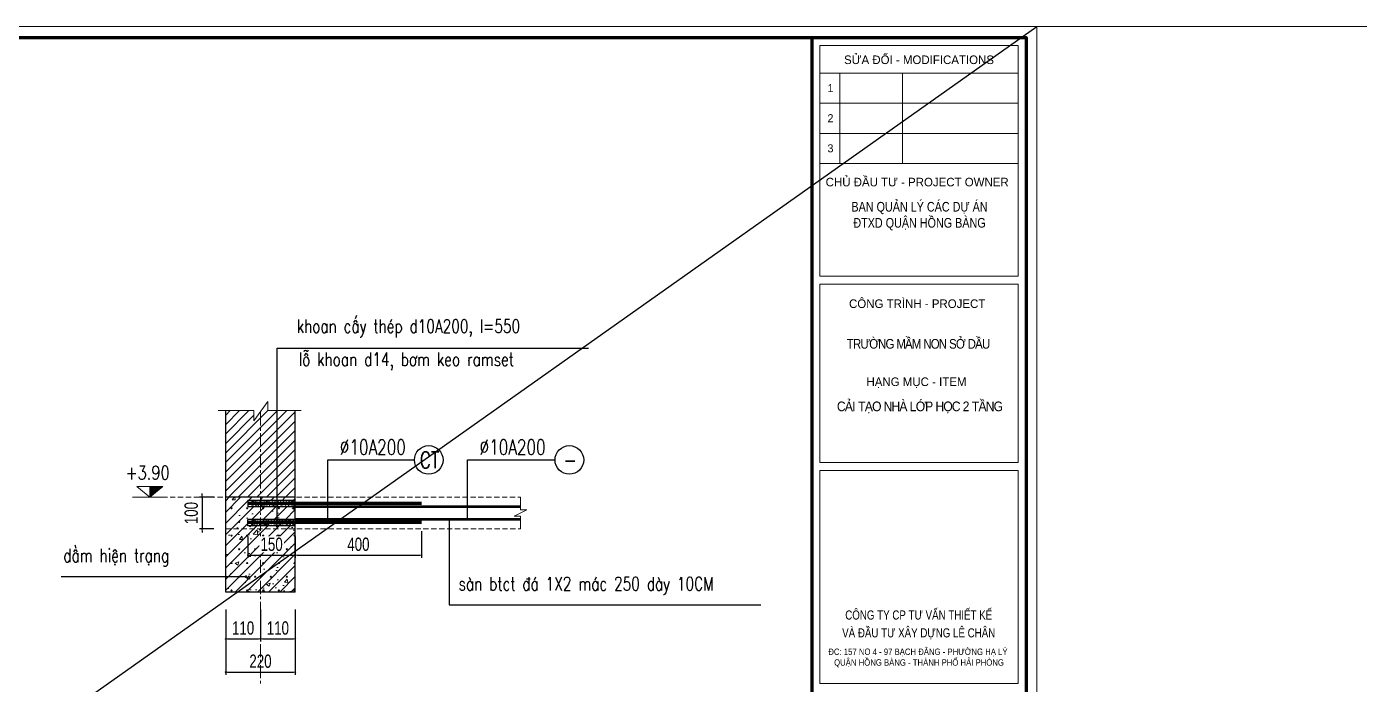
# Model space of a CAD drawing. Header units: millimetres. Extents: x -519517 to -431282, y -372679 to 113618.
# Drawn here: x -484198 to -477876, y -294139 to -291019 of the extents above; entities that cross this region are included whole.
import ezdxf
from ezdxf.enums import TextEntityAlignment as Align

# ---------------------------------------------------------------- set-up
doc = ezdxf.new("R2010")
doc.units = ezdxf.units.MM
doc.header["$LTSCALE"] = 5
for name, pattern in [('CENTER2', [28.575, 19.05, -3.175, 3.175, -3.175]), ('CENTERX2', [4, 2.5, -0.5, 0.5, -0.5]), ('DASHDOT', [1, 0.5, -0.25, 0, -0.25]), ('HIDDEN', [0.375, 0.25, -0.125])]:
    doc.linetypes.add(name, pattern=pattern)
doc.layers.get('0').update_dxf_attribs({"linetype": 'CENTER2'})
for name, color, linetype, lineweight in [('08. Net Text', 3, 'Continuous', 13), ('EG Net dam2', 6, 'Continuous', 53), ('Khungten_LCDI', 7, 'Continuous', 25), ('LC Dim', 8, 'Continuous', 18), ('LC Hatch', 252, 'Continuous', 9), ('LC MANH DUT', 35, 'HIDDEN', 5), ('LC Net dam3', 1, 'Continuous', 60), ('LC Net manh', 9, 'Continuous', 5), ('LC Net thay', 7, 'Continuous', 25), ('LC Net truc', 79, 'DASHDOT', 13), ('LC Text1', 3, 'Continuous', 20), ('LC Text2', 7, 'Continuous', 25)]:
    doc.layers.add(name, color=color, linetype=linetype, lineweight=lineweight)
doc.layers.add('KCS_Plotter', color=11, linetype='Continuous', plot=False)
doc.styles.add('1', font='vnsimli.shx', dxfattribs={"width": 0.6})
doc.styles.add('HOATBIF', font='hoatbif.shx', dxfattribs={"width": 0.75})
doc.styles.add('Khungten', font='VHAVAN.TTF', dxfattribs={"width": 0.9, "height": 5000})
doc.styles.add('LC 3', font='vnsimli.shx', dxfattribs={"width": 0.75})
doc.styles.add('T1', font='Vnsimli.shx', dxfattribs={"width": 0.8})
doc.styles.add('Text Khung Ten', font='VHAVAN.TTF')
doc.styles.add('Title', font='VHBLACK.TTF')
doc.dimstyles.new('1-100$7', dxfattribs={"dimtxt": 230, "dimasz": 300, "dimexe": 50, "dimexo": 300, "dimgap": 80, "dimtad": 1, "dimdec": 3, "dimzin": 12, "dimdsep": 46, "dimtxsty": '1', "dimblk1": 'ARCHTICK', "dimblk2": 'ARCHTICK', "dimsah": 1, "dimcen": 0.09, "dimdle": 160, "dimclrd": 256, "dimclre": 6, "dimclrt": 4, "dimadec": 3, "dimazin": 3, "dimtfac": 1, "dimtdec": 3, "dimtix": 1, "dimtmove": 2, "dimatfit": 3, "dimldrblk": 'DOTSMALL', "dimfxl": 1, "dimtolj": 1, "dimtzin": 15, "dimarcsym": 0})
doc.dimstyles.new('Copy of 1-110', dxfattribs={"dimscale": 110, "dimtxt": 2.5, "dimasz": 0.35, "dimexe": 0.5, "dimexo": 0, "dimgap": 0.8, "dimtad": 1, "dimdec": 0, "dimzin": 0, "dimdsep": 46, "dimtxsty": 'HOATBIF', "dimblk1": 'DOT', "dimblk2": 'DOT', "dimsah": 1, "dimcen": -1, "dimdle": 1, "dimclrd": 256, "dimclre": 256, "dimclrt": 4, "dimadec": 3, "dimazin": 2, "dimtfac": 0.333333, "dimtdec": 0, "dimtix": 1, "dimtmove": 2, "dimatfit": 3, "dimldrblk": 'DOT', "dimfxl": 1, "dimtvp": 0.833333, "dimtolj": 1, "dimtzin": 0, "dimarcsym": 0})
pattern_1 = [(50, (-119628.5, -305581.468), (18.2184669, -1.59390855), [1.905, -20.955]), (355, (-119628.5, -305581.468), (-3.5243421, 19.1056845), [1.524, -16.7640584]), (100.4514447, (-119626.982, -305581.601), (14.6941247, 17.5117752), [1.6190009, -17.8090245]), (46.1842, (-119628.5, -305576.388), (27.1079041, -4.2042328), [2.8575, -31.4325]), (96.635558, (-119626.241, -305576.739), (23.7404134, 24.7426125), [2.4285023, -26.7135608]), (351.184151, (-119628.5, -305576.388), (23.7404134, 24.7426125), [2.2859967, -25.1459732]), (21, (-119625.96, -305577.658), (15.1614391, -10.2265198), [1.905, -20.955]), (326, (-119625.96, -305577.658), (6.1802028, 18.4187966), [1.524, -16.764]), (71.451445, (-119624.697, -305578.51), (21.3416419, 8.1922769), [1.6190009, -17.8089938]), (37.5, (-119628.5, -305581.468), (0.30886033, 8.45550389), [0, -16.5608, 0, -17.018, 0, -16.8275]), (7.5, (-119628.5, -305581.468), (6.68196625, 10.01805748), [0, -9.7028, 0, -16.1798, 0, -6.4135]), (327.5, (-119634.1645, -305581.468), (13.55905952, -0.5728744), [0, -6.35, 0, -19.812, 0, -26.289]), (317.5, (-119636.705, -305581.468), (14.81291814, 2.5426491), [0, -8.255, 0, -13.1572, 0, -18.669])]

# ---------------------------------------------------------------- blocks, each defined once
blk = doc.blocks.new('lcdi fix')
at = {"layer": 'Defpoints', "lineweight": 0}
blk.add_lwpolyline([(-1200, -14850), (-1200, 14850), (40800, 14850), (40800, -14850)], close=True, dxfattribs=at)
at = {"layer": 'Khungten_LCDI', "color": 5, "lineweight": 60}
blk.add_line((36600, 14650), (36600, -14650), dxfattribs=at)
at = {"layer": 'Khungten_LCDI', "color": 5, "lineweight": 25}
blk.add_line((40600, -14650), (40600, 14650), dxfattribs=at)
at = {"layer": 'Khungten_LCDI', "color": 9, "lineweight": 15}
for p, q in [((36750, 13981.3), (40450, 13981.3)), ((37122.7, 13981.3), (37122.7, 12296.8)), ((38292.8, 13981.3), (38292.8, 12296.8)), ((36750, 13419.8), (40450, 13419.8)), ((36750, 12858.3), (40450, 12858.3)), ((36750, 12296.8), (40450, 12296.8))]:
    blk.add_line(p, q, dxfattribs=at)
at = {"layer": 'Khungten_LCDI', "color": 5, "lineweight": 60}
blk.add_lwpolyline([(0, -14650), (0, 14650), (40600, 14650), (40600, -14650)], close=True, dxfattribs=at)
at = {"layer": 'Khungten_LCDI', "color": 9, "lineweight": 15}
for points in [[(36750, 10190.4), (40450, 10190.4), (40450, 14500), (36750, 14500)], [(36750, 6711.5), (40450, 6711.5), (40450, 10040.4), (36750, 10040.4)], [(36750, 2587.2), (40450, 2587.2), (40450, 6561.5), (36750, 6561.5)]]:
    blk.add_lwpolyline(points, close=True, dxfattribs=at)
at = {"color": 7, "style": 'Khungten'}
for s, p in [('söa ®æi - modifications', (38600, 14151.5)), ('chñ ®Çu t\xad - project owner', (38565.6, 11868.2)), ('c«ng tr×nh - PROJECT', (38565.6, 9598.1)), ('h¹ng môc - item', (38552.5, 8140.8))]:
    blk.add_text(s, height=160, dxfattribs=at).set_placement(p, align=Align.CENTER)
at = {"color": 7, "style": 'Title', "width": 0.8}
for s, p in [('c«ng ty cp t\xad vÊn thiÕt kÕ', (38594.2, 3782.2)), ('vµ ®Çu t\xad x©y dùng lª ch©n', (38594.2, 3448.9))]:
    blk.add_text(s, height=170, dxfattribs=at).set_placement(p, align=Align.CENTER)
at = {"color": 4, "char_height": 180, "attachment_point": 5, "style": 'Khungten'}
for s, insert, width in [('{\\f.VnArialH|b0|i0|c0|p34;\\W0.8;ban qu¶n lý c¸c dù ¸n \\P®txd quËn hång bµng}', (38609, 11313), 3619.874), ('{\\f.VnArialH|b0|i0|c0|p34;\\W0.85;\\T0.9;tr\xadêng mÇm non së dÇu}', (38581.6, 8927.4), 3712.556), ('{\\f.VnArialH|b0|i0|c0|p34;\\T0.9;c¶i t¹o nhµ líp häc 2 tÇng}', (38609, 7741.8), 3712.556)]:
    blk.add_mtext(s, dxfattribs=dict(at, insert=insert, width=width))
at = {"color": 7, "insert": (38600, 3240.9), "char_height": 120, "attachment_point": 2, "style": 'Khungten'}
blk.add_mtext_dynamic_manual_height_columns('®c: 157 no 4 - 97 b¹ch ®»ng - ph\xadêng h¹ lý   quËn hång bµng - thµnh phè h¶i phßng ', width=3421.652, gutter_width=25, heights=[0], dxfattribs=at)
at = {"color": 7, "style": 'Khungten', "width": 0.8}
for tag, p in [('REVISION', (39498.8, -10746.3)), ('NGAYHT', (39546.1, -11609.4))]:
    blk.add_attdef(tag, text='', height=200, dxfattribs=at).set_placement(p, align=Align.CENTER)
at = {"layer": '08. Net Text', "color": 7, "style": 'Text Khung Ten'}
blk.add_text('1', height=150, dxfattribs=at).set_placement((36891.7, 13626.8))
at = {"layer": '08. Net Text', "color": 7, "ltscale": 2, "style": 'Text Khung Ten'}
for s, p in [('2', (36891.7, 13065.3)), ('3', (36891.7, 12503.8))]:
    blk.add_text(s, height=150, dxfattribs=at).set_placement(p)
at = {"layer": 'LC Text1', "style": 'Title', "width": 3.882085}
for tag, p, p2 in [('TENBANVE1', (36912.7, -8885.8), (40339.1, -8885.8)), ('TENBANVE2', (36912.7, -9562.5), (40339.1, -9562.5))]:
    blk.add_attdef(tag, text='', height=250, dxfattribs=at).set_placement(p, p2, align=Align.FIT)
at = {"layer": 'LC Text1', "style": 'Title', "width": 0.7}
blk.add_attdef('SOBANVE', text='', height=250, dxfattribs=at).set_placement((39562, -13896.2), align=Align.CENTER)
blk = doc.blocks.new('DOT')
at = {"color": 0, "linetype": 'ByBlock'}
blk.add_line((-0.5, 0), (-1, 0), dxfattribs=at)
at = {"color": 0, "linetype": 'ByBlock', "const_width": 0.5}
blk.add_lwpolyline([(-0.25, 0, 1), (0.25, 0, 1)], format="xyb", close=True, dxfattribs=at)
blk = doc.blocks.new('*D313')
at = {"layer": 'Defpoints', "color": 0, "transparency": 16777216}
for p in [(-483253.9, -293783.6), (-483088.9, -293783.6), (-483088.9, -293924)]:
    blk.add_point(p, dxfattribs=at)
at = {"layer": 'LC Dim', "lineweight": -2, "transparency": 16777216}
for p, q in [((-483253.9, -293783.6), (-483253.9, -293936.6)), ((-483088.9, -293783.6), (-483088.9, -293936.6)), ((-483245.1, -293924), (-483097.7, -293924))]:
    blk.add_line(p, q, dxfattribs=at)
at = {"layer": 'LC Dim', "lineweight": -2, "transparency": 16777216, "xscale": 8.819999999999999, "yscale": 8.819999999999999, "zscale": 8.819999999999999, "rotation": 180}
blk.add_blockref('DOT', (-483253.9, -293924), dxfattribs=at)
at = {"layer": 'LC Dim', "lineweight": -2, "transparency": 16777216, "xscale": 8.819999999999999, "yscale": 8.819999999999999, "zscale": 8.819999999999999}
blk.add_blockref('DOT', (-483088.9, -293924), dxfattribs=at)
at = {"layer": 'LC Dim', "color": 4, "transparency": 16777216, "insert": (-483171.4, -293872.4), "char_height": 63, "attachment_point": 5, "style": 'HOATBIF'}
blk.add_mtext('\\A1;110', dxfattribs=at)
blk = doc.blocks.new('_Dot')
at = {"color": 0, "linetype": 'ByBlock', "lineweight": -2}
blk.add_line((-0.5, 0), (-1, 0), dxfattribs=at)
at = {"color": 0, "linetype": 'ByBlock', "const_width": 0.5}
blk.add_lwpolyline([(-0.25, 0, 1), (0.25, 0, 1)], format="xyb", close=True, dxfattribs=at)
blk = doc.blocks.new('*D314')
at = {"layer": 'Defpoints', "color": 0, "transparency": 16777216}
for p in [(-483088.9, -293783.6), (-482923.9, -293783.6), (-482923.9, -293924)]:
    blk.add_point(p, dxfattribs=at)
at = {"layer": 'LC Dim', "lineweight": -2, "transparency": 16777216}
for p, q in [((-483088.9, -293783.6), (-483088.9, -293936.6)), ((-482923.9, -293783.6), (-482923.9, -293936.6)), ((-483080.1, -293924), (-482932.7, -293924))]:
    blk.add_line(p, q, dxfattribs=at)
at = {"layer": 'LC Dim', "lineweight": -2, "transparency": 16777216, "xscale": 8.819999999999999, "yscale": 8.819999999999999, "zscale": 8.819999999999999, "rotation": 180}
blk.add_blockref('DOT', (-483088.9, -293924), dxfattribs=at)
at = {"layer": 'LC Dim', "lineweight": -2, "transparency": 16777216, "xscale": 8.819999999999999, "yscale": 8.819999999999999, "zscale": 8.819999999999999}
blk.add_blockref('DOT', (-482923.9, -293924), dxfattribs=at)
at = {"layer": 'LC Dim', "color": 4, "transparency": 16777216, "insert": (-483006.4, -293872.4), "char_height": 63, "attachment_point": 5, "style": 'HOATBIF'}
blk.add_mtext('\\A1;110', dxfattribs=at)
blk = doc.blocks.new('*D315')
at = {"layer": 'Defpoints', "color": 0, "transparency": 16777216}
for p in [(-483253.9, -293783.6), (-482923.9, -293783.6), (-482923.9, -294081.5)]:
    blk.add_point(p, dxfattribs=at)
at = {"layer": 'LC Dim', "lineweight": -2, "transparency": 16777216}
for p, q in [((-483253.9, -293783.6), (-483253.9, -294094.1)), ((-482923.9, -293783.6), (-482923.9, -294094.1)), ((-483245.1, -294081.5), (-482932.7, -294081.5))]:
    blk.add_line(p, q, dxfattribs=at)
at = {"layer": 'LC Dim', "lineweight": -2, "transparency": 16777216, "xscale": 8.819999999999999, "yscale": 8.819999999999999, "zscale": 8.819999999999999, "rotation": 180}
blk.add_blockref('DOT', (-483253.9, -294081.5), dxfattribs=at)
at = {"layer": 'LC Dim', "lineweight": -2, "transparency": 16777216, "xscale": 8.819999999999999, "yscale": 8.819999999999999, "zscale": 8.819999999999999}
blk.add_blockref('DOT', (-482923.9, -294081.5), dxfattribs=at)
at = {"layer": 'LC Dim', "color": 4, "transparency": 16777216, "insert": (-483088.9, -294029.9), "char_height": 63, "attachment_point": 5, "style": 'HOATBIF'}
blk.add_mtext('\\A1;220', dxfattribs=at)
blk = doc.blocks.new('*D316')
at = {"layer": 'Defpoints', "color": 0, "transparency": 16777216}
for p in [(-483310.8, -293251.7), (-483365.7, -293401.7), (-483310.8, -293401.7)]:
    blk.add_point(p, dxfattribs=at)
at = {"layer": 'LC Dim', "lineweight": -2, "transparency": 16777216}
for p, q in [((-483365.7, -293242.9), (-483365.7, -293234.1)), ((-483310.8, -293251.7), (-483378.3, -293251.7)), ((-483365.7, -293251.7), (-483365.7, -293401.7)), ((-483310.8, -293401.7), (-483378.3, -293401.7)), ((-483365.7, -293410.5), (-483365.7, -293419.3))]:
    blk.add_line(p, q, dxfattribs=at)
at = {"layer": 'LC Dim', "lineweight": -2, "transparency": 16777216, "xscale": 8.819999999999999, "yscale": 8.819999999999999, "zscale": 8.819999999999999}
for p, rotation in [((-483365.7, -293251.7), 270), ((-483365.7, -293401.7), 90)]:
    blk.add_blockref('DOT', p, dxfattribs=dict(at, rotation=rotation))
at = {"layer": 'LC Dim', "color": 4, "transparency": 16777216, "insert": (-483417.3, -293326.7), "char_height": 63, "attachment_point": 5, "rotation": 90, "style": 'HOATBIF'}
blk.add_mtext('\\A1;100', dxfattribs=at)
blk = doc.blocks.new('*D317')
at = {"layer": 'Defpoints', "color": 0, "transparency": 16777216}
for p in [(-483148.3, -293438.4), (-482923.9, -293438.4), (-482923.9, -293526.7)]:
    blk.add_point(p, dxfattribs=at)
at = {"layer": 'LC Dim', "lineweight": -2, "transparency": 16777216}
for p, q in [((-483148.3, -293438.4), (-483148.3, -293539.3)), ((-482923.9, -293438.4), (-482923.9, -293539.3)), ((-483139.5, -293526.7), (-482932.7, -293526.7))]:
    blk.add_line(p, q, dxfattribs=at)
at = {"layer": 'LC Dim', "lineweight": -2, "transparency": 16777216, "xscale": 8.819999999999999, "yscale": 8.819999999999999, "zscale": 8.819999999999999, "rotation": 180}
blk.add_blockref('DOT', (-483148.3, -293526.7), dxfattribs=at)
at = {"layer": 'LC Dim', "lineweight": -2, "transparency": 16777216, "xscale": 8.819999999999999, "yscale": 8.819999999999999, "zscale": 8.819999999999999}
blk.add_blockref('DOT', (-482923.9, -293526.7), dxfattribs=at)
at = {"layer": 'LC Dim', "color": 4, "transparency": 16777216, "insert": (-483036.1, -293475.1), "char_height": 63, "attachment_point": 5, "style": 'HOATBIF', "bg_fill": 3, "box_fill_scale": 1.1, "bg_fill_color": 256, "bg_fill_true_color": 13158600, "bg_fill_transparency": 0}
blk.add_mtext('\\A1;150', dxfattribs=at)
blk = doc.blocks.new('*D318')
at = {"layer": 'Defpoints', "color": 0, "transparency": 16777216}
for p in [(-482324.6, -293412.5), (-482923.9, -293438.4), (-482324.6, -293526.7)]:
    blk.add_point(p, dxfattribs=at)
at = {"layer": 'LC Dim', "lineweight": -2, "transparency": 16777216}
for p, q in [((-482324.6, -293412.5), (-482324.6, -293539.3)), ((-482923.9, -293438.4), (-482923.9, -293539.3)), ((-482915.1, -293526.7), (-482333.5, -293526.7))]:
    blk.add_line(p, q, dxfattribs=at)
at = {"layer": 'LC Dim', "lineweight": -2, "transparency": 16777216, "xscale": 8.819999999999999, "yscale": 8.819999999999999, "zscale": 8.819999999999999, "rotation": 180}
blk.add_blockref('DOT', (-482923.9, -293526.7), dxfattribs=at)
at = {"layer": 'LC Dim', "lineweight": -2, "transparency": 16777216, "xscale": 8.819999999999999, "yscale": 8.819999999999999, "zscale": 8.819999999999999}
blk.add_blockref('DOT', (-482324.6, -293526.7), dxfattribs=at)
at = {"layer": 'LC Dim', "color": 4, "transparency": 16777216, "insert": (-482624.3, -293475.1), "char_height": 63, "attachment_point": 5, "style": 'HOATBIF'}
blk.add_mtext('\\A1;400', dxfattribs=at)
blk = doc.blocks.new('Caodo1')
at = {"layer": 'LC Text1'}
blk.add_hatch(color=256, dxfattribs=at).paths.add_polyline_path([(0, 200), (0, 0), (243, 200)])
for p, q in [((324, 0), (-324, 0)), ((0, 0), (0, 200))]:
    blk.add_line(p, q, dxfattribs=at)
blk.add_lwpolyline([(-243, 200), (243, 200), (0, 0), (0, 0)], close=True, dxfattribs=at)
at = {"layer": 'LC Text1', "style": 'T1', "width": 0.8}
blk.add_attdef('%%P0,00', text='', height=250, dxfattribs=at).set_placement((-39, 460), align=Align.MIDDLE_CENTER)

msp = doc.modelspace()

# ---------------------------------------------------------------- hatches: boundary and pattern name
at = {"layer": 'LC Hatch'}
h = msp.add_hatch(dxfattribs=at)
h.set_pattern_fill('ANSI31', color=256, scale=10)
h.set_pattern_definition([(45, (-125159.943, -309064.495), (-22.4506403, 22.4506403), [])])
h.paths.add_polyline_path([(-483120.7, -292889.7), (-483120.7, -292840.8), (-483253.9, -292840.8), (-483253.9, -293251.7), (-482923.9, -293251.7), (-482923.9, -292840.8), (-483054.7, -292840.8), (-483054.7, -292797.3)])
h = msp.add_hatch(dxfattribs=at)
h.set_pattern_fill('BETONG', color=256, scale=25, pattern_type=2)
h.set_pattern_definition([(0, (-119628.5, -305647.54), (0, 129.90381), [3.125, -71.875]), (0, (-119628.5, -305642.13), (0, 129.90381), [3.125, -71.875]), (120, (-119628.5, -305647.54), (-112.5, -64.951905), [3.125, -71.875]), (120, (-119623.81, -305644.84), (-112.5, -64.951905), [3.125, -71.875]), (0, (-119591, -305582.59), (0, 129.90381), [3.125, -71.875]), (0, (-119591, -305577.18), (0, 129.90381), [3.125, -71.875]), (120, (-119591, -305582.59), (-112.5, -64.951905), [3.125, -71.875]), (120, (-119586.31, -305579.88), (-112.5, -64.951905), [3.125, -71.875]), (60, (-119625.38, -305647.54), (-112.5, 64.951905), [3.125, -71.875]), (60, (-119630.06, -305644.84), (-112.5, 64.951905), [3.125, -71.875]), (60, (-119587.88, -305712.5), (-112.5, 64.951905), [3.125, -71.875]), (60, (-119592.56, -305709.79), (-112.5, 64.951905), [3.125, -71.875]), (45, (-119628.5, -305647.543), (-26.5165043, 26.5165043), []), (50, (-119628.5, -305647.54), (179.315046, -15.688034), [18.75, -206.25]), (355, (-119628.5, -305647.54), (-34.68783, 188.04803), [15, -165]), (100.4514, (-119613.56, -305648.85), (144.627345, 172.359886), [15.93505, -175.28553]), (46.1842, (-119628.5, -305597.54), (266.81026, -41.37975), [28.125, -309.375]), (96.6356, (-119606.27, -305601), (233.66568, 243.52947), [23.90257, -262.92825]), (351.1842, (-119628.5, -305597.54), (233.66549, 243.52965), [22.5, -247.5]), (21, (-119603.5, -305610.04), (149.226763, -100.65472), [18.75, -206.25]), (326, (-119603.5, -305610.04), (60.82883, 181.28751), [15, -165]), (71.4514, (-119591.06, -305618.43), (210.05566, 80.632624), [15.93505, -175.28553]), (37.5, (-119628.5, -305647.54), (3.039964, 83.223463), [0, -163, 0, -167.5, 0, -165.625]), (7.5, (-119628.5, -305647.54), (65.767384, 98.602928), [0, -95.5, 0, -159.25, 0, -63.125]), (327.5, (-119684.25, -305647.54), (133.455609, -5.638718), [0, -62.5, 0, -195, 0, -258.75]), (317.5, (-119709.25, -305647.54), (145.796542, 25.026246), [0, -81.25, 0, -129.5, 0, -183.75])])
h.paths.add_polyline_path([(-482923.9, -293386.7), (-483148.3, -293386.7), (-483148.3, -293356.7), (-482923.9, -293356.7), (-482923.9, -293296.7), (-483148.3, -293296.7), (-483148.3, -293266.7), (-482923.9, -293266.7), (-482923.9, -293251.7), (-483253.9, -293251.7), (-483253.9, -293701.7), (-482923.9, -293701.7)])
h = msp.add_hatch(dxfattribs=at)
h.set_pattern_fill('AR-CONC', color=256, scale=0.1)
h.set_pattern_definition(pattern_1)
h.paths.add_polyline_path([(-482923.9, -293266.7), (-483133.3, -293266.7), (-483133.3, -293296.7), (-482923.9, -293296.7)])
h = msp.add_hatch(dxfattribs=at)
h.set_pattern_fill('AR-CONC', color=256, scale=0.1)
h.set_pattern_definition(pattern_1)
h.paths.add_polyline_path([(-482923.9, -293386.7), (-483133.3, -293386.7), (-483133.3, -293356.7), (-482923.9, -293356.7)])

# ---------------------------------------------------------------- linework, layer by layer
at = {"layer": 'EG Net dam2'}
for p, q in [((-481854.6, -293297.4), (-482923.9, -293297.4)), ((-481854.6, -293357.7), (-482923.9, -293357.7))]:
    msp.add_line(p, q, dxfattribs=at)
at = {"layer": 'LC MANH DUT', "ltscale": 20}
for p, q in [((-483667.9, -293251.7), (-481854.6, -293251.7)), ((-483253.9, -293401.7), (-481854.6, -293401.7))]:
    msp.add_line(p, q, dxfattribs=at)
at = {"layer": 'LC Net dam3'}
for p, q in [((-482324.6, -293281.7), (-483148.3, -293281.7)), ((-482324.6, -293371.7), (-483148.3, -293371.7))]:
    msp.add_line(p, q, dxfattribs=at)
at = {"layer": 'LC Net manh'}
for points in [[(-482895.6, -292840.8), (-483054.7, -292840.8), (-483054.7, -292797.3), (-483120.7, -292889.7), (-483120.7, -292840.8), (-483290, -292840.8)], [(-481854.6, -293251.7), (-481854.6, -293311.7), (-481824.6, -293311.7), (-481884.6, -293341.7), (-481854.6, -293341.7), (-481854.6, -293401.7)]]:
    msp.add_lwpolyline(points, dxfattribs=at)
at = {"layer": 'LC Net thay', "ltscale": 200}
for p, q in [((-483253.9, -293701.7), (-483253.9, -292840.8)), ((-482923.9, -293701.7), (-482923.9, -292840.8)), ((-482923.9, -293251.7), (-483253.9, -293251.7)), ((-482923.9, -293266.7), (-483148.3, -293266.7)), ((-483148.3, -293266.7), (-483148.3, -293296.7)), ((-482923.9, -293296.7), (-483148.3, -293296.7)), ((-482923.9, -293356.7), (-483148.3, -293356.7)), ((-483148.3, -293386.7), (-483148.3, -293356.7)), ((-482923.9, -293386.7), (-483148.3, -293386.7)), ((-482923.9, -293701.7), (-483253.9, -293701.7))]:
    msp.add_line(p, q, dxfattribs=at)
at = {"layer": 'LC Net truc', "linetype": 'CENTERX2', "ltscale": 5}
msp.add_line((-483088.9, -292848.3), (-483088.9, -294139.5), dxfattribs=at)
at = {"layer": 'LC Text2', "ltscale": 100}
for centre in [(-482290.7, -293074.7), (-481623.5, -293074.7)]:
    msp.add_circle(centre, 68, dxfattribs=at)

# ---------------------------------------------------------------- block references
at = {"layer": 'LC Net thay'}
for p, xscale, yscale, zscale in [((-488401.8, -270228.6), 1.400000036310157, 1.400000036310157, 1.400000036310157), ((-489776.7, -294793.4), 0.2541996469311015, 0.2541996469311015, 0.2541996469311015)]:
    msp.add_blockref('lcdi fix', p, dxfattribs=dict(at, xscale=xscale, yscale=yscale, zscale=zscale))
at = {"layer": 'LC Text1'}
ref = msp.add_blockref('Caodo1', (-483614.3, -293251.7), dxfattribs=dict(at, xscale=0.2541996469309746, yscale=0.2541996469309746, zscale=0.2541996469309746))
ref.add_attrib('%%P0,00', '+3.90', dxfattribs={"layer": 'LC Text2', "height": 63.55, "style": 'T1', "width": 0.8}).set_placement((-483624.2, -293134.9), align=Align.MIDDLE_CENTER)

# ---------------------------------------------------------------- texts
at = {"layer": 'LC Text1', "color": 3, "char_height": 63.55, "attachment_point": 1, "line_spacing_factor": 0.8, "style": 'LC 3'}
for s, insert in [('khoan cÊy thÐp d10A200, l=550', (-482917, -292408.1)), ('lç khoan d14, b¬m keo ramset', (-482907.7, -292565.3)), ('dÇm hiÖn tr¹ng', (-484024.4, -293495.9)), ('sµn btct ®¸ 1X2 m¸c 250 dµy 10CM', (-482148.9, -293630.2))]:
    msp.add_mtext(s, dxfattribs=dict(at, insert=insert))
at = {"layer": 'LC Text2', "linetype": 'ByBlock', "style": 'LC 3', "width": 0.75}
for p in [(-482712.4, -293049), (-482049.5, -293049)]:
    msp.add_text('%%C10A200', height=70.61, dxfattribs=at).set_placement(p)
at = {"layer": 'LC Text2', "ltscale": 100, "style": 'LC 3', "width": 0.75}
for s, height, p in [('CT', 77.67, (-482286.8, -293074.7)), ('-', 77.7, (-481619.7, -293074.7))]:
    msp.add_text(s, height=height, dxfattribs=at).set_placement(p, align=Align.MIDDLE_CENTER)

# ---------------------------------------------------------------- dimensions: what is measured, and where the dimension line sits
at = {"layer": 'LC Dim'}
dim = msp.add_linear_dim(base=(-483365.7, -293401.7), p1=(-483310.8, -293251.7), p2=(-483310.8, -293401.7), angle=90, dimstyle='Copy of 1-110', override={"dimscale": 25.2, "dimlfac": 0.666667}, dxfattribs=at)
dim.commit()
dim.dimension.update_dxf_attribs({"geometry": '*D316', "text_midpoint": (-483417.3, -293326.7)})
for base, p1, p2, picture, middle in [((-483088.9, -293924), (-483253.9, -293783.6), (-483088.9, -293783.6), '*D313', (-483171.4, -293872.4)), ((-482923.9, -294081.5), (-483253.9, -293783.6), (-482923.9, -293783.6), '*D315', (-483088.9, -294029.9)), ((-482923.9, -293924), (-483088.9, -293783.6), (-482923.9, -293783.6), '*D314', (-483006.4, -293872.4))]:
    dim = msp.add_linear_dim(base=base, p1=p1, p2=p2, dimstyle='Copy of 1-110', override={"dimscale": 25.2, "dimlfac": 0.666667}, dxfattribs=at)
    dim.commit()
    dim.dimension.update_dxf_attribs({"geometry": picture, "text_midpoint": middle})

# ---------------------------------------------------------------- leaders
at = {"layer": 'LC Dim', "ltscale": 500}
for points, override in [([(-483009.3, -293281.7), (-483009.3, -292544.9), (-481532, -292544.9)], {"dimscale": 100, "dimtxt": 2.5, "dimasz": 0.5, "dimexe": 0.5, "dimexo": 0, "dimgap": 0.7, "dimdec": 0, "dimzin": 0, "dimtxsty": 'HOATBIF', "dimcen": -1, "dimdle": 1, "dimclrd": 256, "dimclre": 256, "dimclrt": 4, "dimazin": 2, "dimtfac": 0.333333, "dimtdec": 0, "dimfxl": 0.5, "dimtvp": 0.833333, "dimtzin": 0, "dimarcsym": 1}), ([(-483009.3, -293389.9), (-483009.3, -292544.9), (-481532, -292544.9)], {"dimscale": 100, "dimtxt": 2.5, "dimasz": 0.5, "dimexe": 0.5, "dimexo": 0, "dimgap": 0.7, "dimdec": 0, "dimzin": 0, "dimtxsty": 'HOATBIF', "dimcen": -1, "dimdle": 1, "dimclrd": 256, "dimclre": 256, "dimclrt": 4, "dimazin": 2, "dimtfac": 0.333333, "dimtdec": 0, "dimfxl": 0.5, "dimtvp": 0.833333, "dimtzin": 0, "dimarcsym": 1}), ([(-482769.6, -293281.7), (-482769.6, -293074.7), (-482358.7, -293074.7)], {"dimscale": 100, "dimtxt": 2.5, "dimasz": 0.3, "dimexe": 0.5, "dimexo": 0, "dimgap": 0.7, "dimdec": 0, "dimzin": 0, "dimtxsty": 'HOATBIF', "dimcen": -1, "dimdle": 1, "dimclrd": 256, "dimclre": 256, "dimclrt": 4, "dimazin": 2, "dimtfac": 0.333333, "dimtdec": 0, "dimfxl": 0.5, "dimtvp": 0.833333, "dimtzin": 0, "dimarcsym": 1}), ([(-482769.6, -293371.7), (-482769.6, -293074.7), (-482358.7, -293074.7)], {"dimscale": 100, "dimtxt": 2.5, "dimasz": 0.3, "dimexe": 0.5, "dimexo": 0, "dimgap": 0.7, "dimdec": 0, "dimzin": 0, "dimtxsty": 'HOATBIF', "dimcen": -1, "dimdle": 1, "dimclrd": 256, "dimclre": 256, "dimclrt": 4, "dimazin": 2, "dimtfac": 0.333333, "dimtdec": 0, "dimfxl": 0.5, "dimtvp": 0.833333, "dimtzin": 0, "dimarcsym": 1}), ([(-482106.7, -293297.4), (-482106.7, -293074.7), (-481691.5, -293074.7)], {"dimscale": 100, "dimtxt": 2.5, "dimasz": 0.3, "dimexe": 0.5, "dimexo": 0, "dimgap": 0.7, "dimdec": 0, "dimzin": 0, "dimtxsty": 'HOATBIF', "dimcen": -1, "dimdle": 1, "dimclrd": 256, "dimclre": 256, "dimclrt": 4, "dimazin": 2, "dimtfac": 0.333333, "dimtdec": 0, "dimfxl": 0.5, "dimtvp": 0.833333, "dimtzin": 0, "dimarcsym": 1}), ([(-482106.7, -293357.7), (-482106.7, -293074.7), (-481691.5, -293074.7)], {"dimscale": 100, "dimtxt": 2.5, "dimasz": 0.3, "dimexe": 0.5, "dimexo": 0, "dimgap": 0.7, "dimdec": 0, "dimzin": 0, "dimtxsty": 'HOATBIF', "dimcen": -1, "dimdle": 1, "dimclrd": 256, "dimclre": 256, "dimclrt": 4, "dimazin": 2, "dimtfac": 0.333333, "dimtdec": 0, "dimfxl": 0.5, "dimtvp": 0.833333, "dimtzin": 0, "dimarcsym": 1}), ([(-482193.7, -293357.7), (-482193.7, -293762.9), (-480715.2, -293762.9)], {"dimscale": 100, "dimtxt": 2.5, "dimasz": 0.5, "dimexe": 0.5, "dimexo": 0, "dimgap": 0.7, "dimdec": 0, "dimzin": 0, "dimtxsty": 'HOATBIF', "dimcen": -1, "dimdle": 1, "dimclre": 256, "dimazin": 2, "dimtfac": 0.333333, "dimtdec": 0, "dimfxl": 0.5, "dimtvp": 0.833333, "dimtzin": 0, "dimarcsym": 1}), ([(-483157.4, -293628.6), (-484033.8, -293628.6)], {"dimscale": 100, "dimtxt": 2.5, "dimasz": 0.5, "dimexe": 0.5, "dimexo": 0, "dimgap": 0.7, "dimdec": 0, "dimzin": 0, "dimtxsty": 'HOATBIF', "dimcen": -1, "dimdle": 1, "dimclre": 256, "dimazin": 2, "dimtfac": 0.333333, "dimtdec": 0, "dimfxl": 0.5, "dimtvp": 0.833333, "dimtzin": 0, "dimarcsym": 1})]:
    msp.add_leader(points, dimstyle='1-100$7', override=override, dxfattribs=at)

# ---------------------------------------------------------------- next in the draw order: dimensions: what is measured, and where the dimension line sits
at = {"layer": 'LC Dim'}
dim = msp.add_linear_dim(base=(-482923.9, -293526.7), p1=(-483148.3, -293438.4), p2=(-482923.9, -293438.4), dimstyle='Copy of 1-110', override={"dimscale": 25.2, "dimlfac": 0.666667, "dimtfill": 1}, dxfattribs=at)
dim.commit()
dim.dimension.update_dxf_attribs({"geometry": '*D317', "text_midpoint": (-483036.1, -293475.1)})

# ---------------------------------------------------------------- next in the draw order: linework, layer by layer
at = {"layer": 'KCS_Plotter'}
msp.add_line((-490081.8, -298568.3), (-479405.4, -291018.6), dxfattribs=at)

# ---------------------------------------------------------------- next in the draw order: dimensions: what is measured, and where the dimension line sits
at = {"layer": 'LC Dim'}
dim = msp.add_linear_dim(base=(-482324.6, -293526.7), p1=(-482923.9, -293438.4), p2=(-482324.6, -293412.5), dimstyle='Copy of 1-110', override={"dimscale": 25.2, "dimlfac": 0.666667}, dxfattribs=at)
dim.commit()
dim.dimension.update_dxf_attribs({"geometry": '*D318', "text_midpoint": (-482624.3, -293475.1)})

doc.saveas('drawing.dxf')
